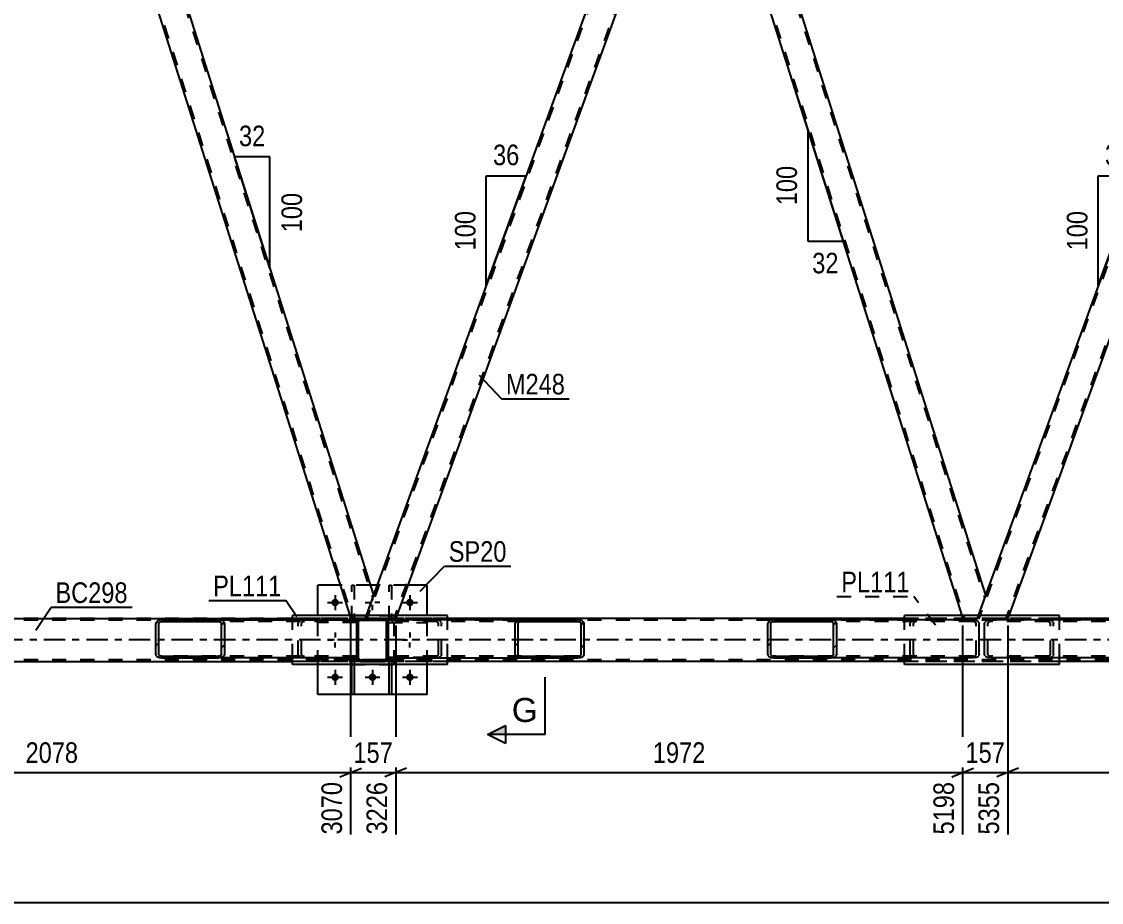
# Model space of a CAD drawing. Header units: millimetres. Extents: x -858 to 331, y -869 to -28.
# Drawn here: x -754.5 to -604.3, y -446.1 to -323.5 of the extents above; entities that cross this region are included whole.
import ezdxf

# ---------------------------------------------------------------- set-up
doc = ezdxf.new("R2010")
doc.units = ezdxf.units.MM
doc.linetypes.add('DXK_LINE_DOT2', pattern=[3.9198, 1.9599, -1.9599])
doc.linetypes.add('DXK_LINE_DOT3', pattern=[5.9187, 2.979, -0.9799, 0.9799, -0.9799])
doc.styles.add('Arial', font='ARIAL.TTF', dxfattribs={"height": 0.2})
doc.styles.add('Arial Narrow', font='ARIALN.TTF', dxfattribs={"height": 0.2})

# ---------------------------------------------------------------- blocks, each defined once
blk = doc.blocks.new('Part-570393797-13135 - 12424')
at = {"linetype": 'Continuous'}
h = blk.add_hatch(dxfattribs=at)
h.set_pattern_fill('', scale=0.7, style=0, pattern_type=0)
h.set_pattern_definition([(45, (-600.7182, -407.236), (-1.57154, 1.57154), [])])
h.paths.add_polyline_path([(-600.65, -407.05), (-600.72, -407.24), (-600.72, -411.56), (-600.65, -411.74), (-600.46, -411.9), (-600.18, -412), (-599.84, -412.04), (-591.98, -412.04), (-591.65, -412), (-591.37, -411.9), (-591.18, -411.74), (-591.11, -411.56), (-591.11, -407.24), (-591.18, -407.05), (-591.37, -406.9), (-591.65, -406.79), (-591.98, -406.76), (-599.84, -406.76), (-600.18, -406.79), (-600.46, -406.9)])
h.paths.add_polyline_path([(-600.01, -407.01), (-599.84, -407), (-591.98, -407), (-591.82, -407.01), (-591.68, -407.07), (-591.58, -407.14), (-591.55, -407.24), (-591.55, -411.56), (-591.58, -411.65), (-591.68, -411.73), (-591.82, -411.78), (-591.98, -411.8), (-599.84, -411.8), (-600.01, -411.78), (-600.15, -411.73), (-600.25, -411.65), (-600.28, -411.56), (-600.28, -407.24), (-600.25, -407.14), (-600.15, -407.07)])
at = {"color": 2, "linetype": 'Continuous'}
for p, q in [((-620.55, -407.24), (-620.48, -407.05)), ((-620.01, -406.79), (-619.67, -406.76)), ((-599.84, -406.76), (-619.67, -406.76)), ((-600.65, -407.05), (-600.72, -407.24)), ((-599.84, -406.76), (-600.18, -406.79)), ((-600.01, -407.01), (-599.84, -407)), ((-599.84, -406.76), (-591.98, -406.76)), ((-599.84, -407), (-591.98, -407)), ((-591.65, -406.79), (-591.98, -406.76)), ((-591.98, -407), (-591.82, -407.01)), ((-591.11, -407.24), (-591.18, -407.05)), ((-620.55, -411.56), (-620.55, -407.24)), ((-600.72, -411.56), (-600.72, -407.24)), ((-600.28, -407.24), (-600.25, -407.14)), ((-600.28, -411.56), (-600.28, -407.24)), ((-591.58, -407.14), (-591.55, -407.24)), ((-591.55, -411.56), (-591.55, -407.24)), ((-591.11, -411.56), (-591.11, -407.24)), ((-620.48, -411.74), (-620.55, -411.56)), ((-600.72, -411.56), (-600.65, -411.74)), ((-600.25, -411.65), (-600.28, -411.56)), ((-591.55, -411.56), (-591.58, -411.65)), ((-591.18, -411.74), (-591.11, -411.56)), ((-619.67, -412.04), (-620.01, -412)), ((-599.84, -412.04), (-619.67, -412.04)), ((-600.18, -412), (-599.84, -412.04)), ((-599.84, -411.8), (-600.01, -411.78)), ((-599.84, -411.8), (-591.98, -411.8)), ((-599.84, -412.04), (-591.98, -412.04)), ((-591.82, -411.78), (-591.98, -411.8)), ((-591.98, -412.04), (-591.65, -412))]:
    blk.add_line(p, q, dxfattribs=at)
at = {"color": 7, "linetype": 'DXK_LINE_DOT2'}
for p, q in [((-619.67, -407), (-619.84, -407.01)), ((-591.98, -407), (-619.67, -407)), ((-611.81, -406.76), (-611.48, -406.79)), ((-611.65, -407.01), (-611.81, -407)), ((-611.01, -407.05), (-610.94, -407.24)), ((-591.98, -406.76), (-599.84, -406.76)), ((-620.08, -407.14), (-620.11, -407.24)), ((-620.11, -411.56), (-620.11, -407.24)), ((-611.38, -407.24), (-611.41, -407.14)), ((-611.38, -411.56), (-611.38, -407.24)), ((-610.94, -411.56), (-610.94, -407.24)), ((-620.11, -411.56), (-620.08, -411.65)), ((-611.41, -411.65), (-611.38, -411.56)), ((-610.94, -411.56), (-611.01, -411.74)), ((-619.84, -411.78), (-619.67, -411.8)), ((-591.98, -411.8), (-619.67, -411.8)), ((-611.81, -411.8), (-611.65, -411.78)), ((-611.48, -412), (-611.81, -412.04)), ((-591.98, -412.04), (-599.84, -412.04))]:
    blk.add_line(p, q, dxfattribs=at)
at = {"color": 2, "linetype": 'Continuous'}
for centre, radius, start, end in [((-619.87, -407.6), 0.817, 99.5183, 138.064), ((-600.04, -407.6), 0.817, 99.5183, 138.064), ((-599.94, -407.42), 0.409, 99.5183, 138.064), ((-591.88, -407.42), 0.409, 41.9361, 80.4818), ((-591.78, -407.6), 0.817, 41.9361, 80.4818), ((-619.87, -411.19), 0.817, 221.9361, 260.4818), ((-600.04, -411.19), 0.817, 221.9361, 260.4818), ((-599.94, -411.37), 0.409, 221.9361, 260.4818), ((-591.88, -411.37), 0.409, 279.5183, 318.064), ((-591.78, -411.19), 0.817, 279.5183, 318.064)]:
    blk.add_arc(centre, radius, start, end, dxfattribs=at)
at = {"color": 7, "linetype": 'DXK_LINE_DOT2'}
for centre, radius, start, end in [((-619.77, -407.42), 0.409, 99.5183, 138.064), ((-611.71, -407.42), 0.409, 41.9361, 80.4818), ((-611.61, -407.6), 0.817, 41.9361, 80.4818), ((-619.77, -411.37), 0.409, 221.9361, 260.4818), ((-611.71, -411.37), 0.409, 279.5183, 318.064), ((-611.61, -411.19), 0.817, 279.5183, 318.064)]:
    blk.add_arc(centre, radius, start, end, dxfattribs=at)
blk = doc.blocks.new('Part-570393797-13125 - 12424')
at = {"color": 7, "linetype": 'DXK_LINE_DOT2'}
for p, q in [((-698.09, -411.98), (-703.49, -411.98)), ((-703.49, -411.98), (-703.49, -412.3)), ((-703.49, -412.3), (-698.09, -412.3)), ((-702.89, -412.3), (-702.89, -411.98)), ((-698.09, -412.3), (-698.09, -411.98))]:
    blk.add_line(p, q, dxfattribs=at)
blk = doc.blocks.new('Part-570393797-12472 - 12424')
at = {"color": 7, "linetype": 'DXK_LINE_DOT2'}
for p, q in [((-132.89, -406.78), (-807.83, -406.78)), ((-132.89, -406.54), (-799.83, -406.54)), ((-695.27, -406.54), (-716.82, -406.54)), ((-610.14, -406.54), (-631.69, -406.54)), ((-132.89, -412.3), (-807.83, -412.3)), ((-132.89, -412.54), (-716.82, -412.54)), ((-695.27, -412.54), (-716.82, -412.54)), ((-610.14, -412.54), (-631.69, -412.54))]:
    blk.add_line(p, q, dxfattribs=at)
at = {"color": 2, "linetype": 'Continuous'}
for p, q in [((-780.41, -406.54), (-716.82, -406.54)), ((-631.69, -406.54), (-695.27, -406.54)), ((-546.55, -406.54), (-610.14, -406.54)), ((-780.41, -412.54), (-716.82, -412.54)), ((-631.69, -412.54), (-695.27, -412.54)), ((-546.55, -412.54), (-610.14, -412.54))]:
    blk.add_line(p, q, dxfattribs=at)
at = {"color": 7, "linetype": 'DXK_LINE_DOT3'}
blk.add_line((-132.89, -409.54), (-807.83, -409.54), dxfattribs=at)
blk = doc.blocks.new('Part-570393797-12978 - 12424')
at = {"linetype": 'Continuous'}
h = blk.add_hatch(dxfattribs=at)
h.set_pattern_fill('', scale=0.7, style=0, pattern_type=0)
h.set_pattern_definition([(45, (-685.8525, -407.2362), (-1.57154, 1.57154), [])])
h.paths.add_polyline_path([(-685.79, -407.05), (-685.85, -407.24), (-685.85, -411.56), (-685.79, -411.74), (-685.6, -411.9), (-685.31, -412), (-684.98, -412.04), (-677.12, -412.04), (-676.78, -412), (-676.5, -411.9), (-676.31, -411.74), (-676.24, -411.56), (-676.24, -407.24), (-676.31, -407.05), (-676.5, -406.9), (-676.78, -406.79), (-677.12, -406.76), (-684.98, -406.76), (-685.31, -406.79), (-685.6, -406.9)])
h.paths.add_polyline_path([(-685.15, -407.01), (-684.98, -407), (-677.12, -407), (-676.95, -407.01), (-676.81, -407.07), (-676.71, -407.14), (-676.68, -407.24), (-676.68, -411.56), (-676.71, -411.65), (-676.81, -411.73), (-676.95, -411.78), (-677.12, -411.8), (-684.98, -411.8), (-685.15, -411.78), (-685.29, -411.73), (-685.38, -411.65), (-685.42, -411.56), (-685.42, -407.24), (-685.38, -407.14), (-685.29, -407.07)])
at = {"color": 2, "linetype": 'Continuous'}
for p, q in [((-703.48, -407.02), (-703.48, -406.76)), ((-684.98, -406.76), (-703.48, -406.76)), ((-685.79, -407.05), (-685.85, -407.24)), ((-684.98, -406.76), (-685.31, -406.79)), ((-685.15, -407.01), (-684.98, -407)), ((-684.98, -406.76), (-677.12, -406.76)), ((-684.98, -407), (-677.12, -407)), ((-676.78, -406.79), (-677.12, -406.76)), ((-677.12, -407), (-676.95, -407.01)), ((-676.24, -407.24), (-676.31, -407.05)), ((-685.85, -411.56), (-685.85, -407.24)), ((-685.42, -407.24), (-685.38, -407.14)), ((-685.42, -411.56), (-685.42, -407.24)), ((-676.71, -407.14), (-676.68, -407.24)), ((-676.68, -411.56), (-676.68, -407.24)), ((-676.24, -411.56), (-676.24, -407.24)), ((-685.85, -411.56), (-685.79, -411.74)), ((-685.38, -411.65), (-685.42, -411.56)), ((-676.68, -411.56), (-676.71, -411.65)), ((-676.31, -411.74), (-676.24, -411.56)), ((-703.48, -412.04), (-684.98, -412.04)), ((-685.31, -412), (-684.98, -412.04)), ((-684.98, -411.8), (-685.15, -411.78)), ((-684.98, -411.8), (-677.12, -411.8)), ((-684.98, -412.04), (-677.12, -412.04)), ((-676.95, -411.78), (-677.12, -411.8)), ((-677.12, -412.04), (-676.78, -412))]:
    blk.add_line(p, q, dxfattribs=at)
at = {"color": 7, "linetype": 'DXK_LINE_DOT2'}
for p, q in [((-677.12, -407), (-703.48, -407)), ((-703.48, -412.04), (-703.48, -407.02)), ((-696.95, -406.76), (-696.61, -406.79)), ((-696.78, -407.01), (-696.95, -407)), ((-696.14, -407.05), (-696.07, -407.24)), ((-677.12, -406.76), (-684.98, -406.76)), ((-696.51, -407.24), (-696.54, -407.14)), ((-696.51, -411.56), (-696.51, -407.24)), ((-696.07, -411.56), (-696.07, -407.24)), ((-696.54, -411.65), (-696.51, -411.56)), ((-696.07, -411.56), (-696.14, -411.74)), ((-677.12, -411.8), (-703.48, -411.8)), ((-696.95, -411.8), (-696.78, -411.78)), ((-696.61, -412), (-696.95, -412.04)), ((-677.12, -412.04), (-684.98, -412.04))]:
    blk.add_line(p, q, dxfattribs=at)
for centre, radius, start, end in [((-696.85, -407.42), 0.409, 41.9361, 80.4818), ((-696.75, -407.6), 0.817, 41.9361, 80.4818), ((-696.85, -411.38), 0.409, 279.5183, 318.064), ((-696.75, -411.19), 0.817, 279.5183, 318.064)]:
    blk.add_arc(centre, radius, start, end, dxfattribs=at)
at = {"color": 2, "linetype": 'Continuous'}
for centre, radius, start, end in [((-685.18, -407.6), 0.817, 99.5183, 138.064), ((-685.08, -407.42), 0.409, 99.5183, 138.064), ((-677.02, -407.42), 0.409, 41.9361, 80.4818), ((-676.92, -407.6), 0.817, 41.9361, 80.4818), ((-685.18, -411.19), 0.817, 221.9361, 260.4818), ((-685.08, -411.38), 0.409, 221.9361, 260.4818), ((-677.02, -411.38), 0.409, 279.5183, 318.064), ((-676.92, -411.19), 0.817, 279.5183, 318.064)]:
    blk.add_arc(centre, radius, start, end, dxfattribs=at)
blk = doc.blocks.new('Part-570393797-12817 - 12424')
at = {"color": 7, "linetype": 'DXK_LINE_DOT2'}
for p, q in [((-703.37, -406.78), (-703.37, -401.94)), ((-703.37, -401.94), (-703.05, -401.94)), ((-703.05, -401.94), (-703.05, -406.78)), ((-703.37, -406.18), (-703.05, -406.18)), ((-703.05, -406.78), (-703.37, -406.78))]:
    blk.add_line(p, q, dxfattribs=at)
blk = doc.blocks.new('Part-570393797-12763 - 12424')
at = {"color": 7, "linetype": 'DXK_LINE_DOT2'}
for p, q in [((-708.57, -412.94), (-708.57, -412.3)), ((-708.57, -412.3), (-708.25, -412.3)), ((-708.57, -412.9), (-708.25, -412.9)), ((-708.25, -412.3), (-708.25, -412.94))]:
    blk.add_line(p, q, dxfattribs=at)
at = {"color": 2, "linetype": 'Continuous'}
for p, q in [((-708.57, -417.14), (-708.57, -412.94)), ((-708.25, -412.94), (-708.25, -417.14)), ((-708.25, -417.14), (-708.57, -417.14))]:
    blk.add_line(p, q, dxfattribs=at)
blk = doc.blocks.new('Part-570393797-12818 - 12424')
at = {"color": 7, "linetype": 'DXK_LINE_DOT2'}
for p, q in [((-708.57, -406.78), (-708.57, -401.94)), ((-708.57, -401.94), (-708.25, -401.94)), ((-708.25, -401.94), (-708.25, -406.78)), ((-708.57, -406.18), (-708.25, -406.18)), ((-708.25, -406.78), (-708.57, -406.78))]:
    blk.add_line(p, q, dxfattribs=at)
blk = doc.blocks.new('Part-570393797-12849 - 12424')
at = {"color": 7, "linetype": 'DXK_LINE_DOT2'}
for p, q in [((-703.37, -412.94), (-703.37, -412.3)), ((-703.37, -412.3), (-703.05, -412.3)), ((-703.37, -412.9), (-703.05, -412.9)), ((-703.05, -412.3), (-703.05, -412.94))]:
    blk.add_line(p, q, dxfattribs=at)
at = {"color": 2, "linetype": 'Continuous'}
for p, q in [((-703.37, -417.14), (-703.37, -412.94)), ((-703.05, -412.94), (-703.05, -417.14)), ((-703.05, -417.14), (-703.37, -417.14))]:
    blk.add_line(p, q, dxfattribs=at)
blk = doc.blocks.new('Bolt-570393797-12853 - 12424')
at = {"linetype": 'Continuous'}
for points in [[(-710.37, -404.34, -1), (-711.41, -404.34, -1)], [(-699.97, -404.34, -1), (-701.01, -404.34, -1)], [(-710.37, -414.74, -1), (-711.41, -414.74, -1)], [(-705.17, -414.74, -1), (-706.21, -414.74, -1)], [(-699.97, -414.74, -1), (-701.01, -414.74, -1)]]:
    blk.add_hatch(color=1, dxfattribs=at).paths.add_polyline_path(points)
at = {"color": 1, "linetype": 'Continuous'}
for p, q in [((-710.89, -403.3), (-710.89, -405.38)), ((-705.69, -403.3), (-705.69, -403.99)), ((-700.49, -403.3), (-700.49, -405.38)), ((-711.93, -404.34), (-709.85, -404.34)), ((-706.73, -404.34), (-706.04, -404.34)), ((-705.69, -405.38), (-705.69, -404.68)), ((-704.65, -404.34), (-705.35, -404.34)), ((-701.53, -404.34), (-699.45, -404.34)), ((-710.89, -408.5), (-710.89, -409.19)), ((-700.49, -408.5), (-700.49, -409.19)), ((-711.93, -409.54), (-711.24, -409.54)), ((-710.89, -410.58), (-710.89, -409.88)), ((-709.85, -409.54), (-710.55, -409.54)), ((-701.53, -409.54), (-700.84, -409.54)), ((-700.49, -410.58), (-700.49, -409.88)), ((-699.45, -409.54), (-700.15, -409.54)), ((-710.89, -413.7), (-710.89, -415.78)), ((-705.69, -413.7), (-705.69, -415.78)), ((-700.49, -413.7), (-700.49, -415.78)), ((-711.93, -414.74), (-709.85, -414.74)), ((-706.73, -414.74), (-704.65, -414.74)), ((-701.53, -414.74), (-699.45, -414.74))]:
    blk.add_line(p, q, dxfattribs=at)
blk = doc.blocks.new('Part-570393797-12858 - 12424')
at = {"linetype": 'Continuous'}
h = blk.add_hatch(dxfattribs=at)
h.set_pattern_fill('', scale=0.7, style=0, pattern_type=0)
h.set_pattern_definition([(45, (-735.849, -407.236), (-1.57154, 1.57154), [])])
h.paths.add_polyline_path([(-735.78, -407.05), (-735.85, -407.24), (-735.85, -411.56), (-735.78, -411.74), (-735.59, -411.9), (-735.31, -412), (-734.98, -412.04), (-727.11, -412.04), (-726.78, -412), (-726.5, -411.9), (-726.31, -411.74), (-726.24, -411.56), (-726.24, -407.24), (-726.31, -407.05), (-726.5, -406.9), (-726.78, -406.79), (-727.11, -406.76), (-734.98, -406.76), (-735.31, -406.79), (-735.59, -406.9)])
h.paths.add_polyline_path([(-735.14, -407.01), (-734.98, -407), (-727.11, -407), (-726.95, -407.01), (-726.81, -407.07), (-726.71, -407.14), (-726.68, -407.24), (-726.68, -411.56), (-726.71, -411.65), (-726.81, -411.73), (-726.95, -411.78), (-727.11, -411.8), (-734.98, -411.8), (-735.14, -411.78), (-735.28, -411.73), (-735.38, -411.65), (-735.41, -411.56), (-735.41, -407.24), (-735.38, -407.14), (-735.28, -407.07)])
at = {"color": 2, "linetype": 'Continuous'}
for p, q in [((-735.78, -407.05), (-735.85, -407.24)), ((-734.98, -406.76), (-735.31, -406.79)), ((-735.14, -407.01), (-734.98, -407)), ((-734.98, -406.76), (-727.11, -406.76)), ((-734.98, -407), (-727.11, -407)), ((-727.11, -406.76), (-707.88, -406.76)), ((-726.78, -406.79), (-727.11, -406.76)), ((-727.11, -407), (-726.95, -407.01)), ((-726.24, -407.24), (-726.31, -407.05)), ((-707.88, -406.76), (-707.88, -406.79)), ((-707.88, -406.79), (-707.88, -407.02)), ((-735.85, -411.56), (-735.85, -407.24)), ((-735.41, -407.24), (-735.38, -407.14)), ((-735.41, -411.56), (-735.41, -407.24)), ((-726.71, -407.14), (-726.68, -407.24)), ((-726.68, -411.56), (-726.68, -407.24)), ((-726.24, -411.56), (-726.24, -407.24)), ((-735.85, -411.56), (-735.78, -411.74)), ((-735.38, -411.65), (-735.41, -411.56)), ((-726.68, -411.56), (-726.71, -411.65)), ((-726.31, -411.74), (-726.24, -411.56)), ((-735.31, -412), (-734.98, -412.04)), ((-734.98, -411.8), (-735.14, -411.78)), ((-734.98, -411.8), (-727.11, -411.8)), ((-734.98, -412.04), (-727.11, -412.04)), ((-726.95, -411.78), (-727.11, -411.8)), ((-727.11, -412.04), (-726.78, -412)), ((-707.88, -412.04), (-727.11, -412.04))]:
    blk.add_line(p, q, dxfattribs=at)
at = {"color": 7, "linetype": 'DXK_LINE_DOT2'}
for p, q in [((-727.11, -406.76), (-734.98, -406.76)), ((-707.88, -407), (-734.98, -407)), ((-716.02, -407.24), (-715.95, -407.05)), ((-715.48, -406.79), (-715.15, -406.76)), ((-715.15, -407), (-715.31, -407.01)), ((-707.88, -412.04), (-707.88, -407.02)), ((-716.02, -411.56), (-716.02, -407.24)), ((-715.55, -407.14), (-715.58, -407.24)), ((-715.58, -411.56), (-715.58, -407.24)), ((-715.95, -411.74), (-716.02, -411.56)), ((-715.58, -411.56), (-715.55, -411.65)), ((-707.88, -411.8), (-734.98, -411.8)), ((-727.11, -412.04), (-734.98, -412.04)), ((-715.15, -412.04), (-715.48, -412)), ((-715.31, -411.78), (-715.15, -411.8))]:
    blk.add_line(p, q, dxfattribs=at)
at = {"color": 2, "linetype": 'Continuous'}
for centre, radius, start, end in [((-735.17, -407.6), 0.817, 99.5183, 138.064), ((-735.08, -407.42), 0.409, 99.5183, 138.064), ((-727.01, -407.42), 0.409, 41.9361, 80.4818), ((-726.92, -407.6), 0.817, 41.9361, 80.4818), ((-735.17, -411.19), 0.817, 221.9361, 260.4818), ((-735.08, -411.37), 0.409, 221.9361, 260.4818), ((-727.01, -411.37), 0.409, 279.5183, 318.064), ((-726.92, -411.19), 0.817, 279.5183, 318.064)]:
    blk.add_arc(centre, radius, start, end, dxfattribs=at)
at = {"color": 7, "linetype": 'DXK_LINE_DOT2'}
for centre, radius, start, end in [((-715.35, -407.6), 0.817, 99.5183, 138.064), ((-715.25, -407.42), 0.409, 99.5183, 138.064), ((-715.35, -411.19), 0.817, 221.9361, 260.4818), ((-715.25, -411.37), 0.409, 221.9361, 260.4818)]:
    blk.add_arc(centre, radius, start, end, dxfattribs=at)
blk = doc.blocks.new('Part-570393797-12886 - 12424')
at = {"color": 2, "linetype": 'Continuous'}
for p, q in [((-748.69, -287.94), (-791.71, -406.14)), ((-745.45, -290.74), (-787.45, -406.14))]:
    blk.add_line(p, q, dxfattribs=at)
at = {"color": 7, "linetype": 'DXK_LINE_DOT2'}
for p, q in [((-748.29, -287.54), (-791.6, -406.54)), ((-744.54, -287.54), (-787.85, -406.54)), ((-748.54, -287.54), (-748.69, -287.94)), ((-744.28, -287.54), (-748.54, -287.54)), ((-748.54, -287.54), (-748.5, -287.54)), ((-744.28, -287.54), (-745.45, -290.74)), ((-791.71, -406.14), (-791.85, -406.54)), ((-791.85, -406.54), (-787.6, -406.54)), ((-787.45, -406.14), (-787.6, -406.54))]:
    blk.add_line(p, q, dxfattribs=at)
blk = doc.blocks.new('Part-570393797-12903 - 12424')
at = {"linetype": 'Continuous'}
h = blk.add_hatch(dxfattribs=at)
h.set_pattern_fill('', scale=0.7, style=0, pattern_type=0)
h.set_pattern_definition([(45, (-707.8826, -407.0167), (-1.57154, 1.57154), [])])
h.paths.add_polyline_path([(-707.85, -406.83), (-707.88, -407.02), (-707.88, -412.06), (-707.85, -412.24), (-707.74, -412.4), (-707.59, -412.5), (-707.4, -412.54), (-703.96, -412.54), (-703.78, -412.5), (-703.62, -412.4), (-703.52, -412.24), (-703.48, -412.06), (-703.48, -407.02), (-703.52, -406.83), (-703.62, -406.68), (-703.78, -406.57), (-703.96, -406.54), (-707.4, -406.54), (-707.59, -406.57), (-707.74, -406.68)])
h.paths.add_polyline_path([(-707.49, -406.8), (-707.4, -406.78), (-703.96, -406.78), (-703.87, -406.8), (-703.79, -406.85), (-703.74, -406.92), (-703.72, -407.02), (-703.72, -412.06), (-703.74, -412.15), (-703.79, -412.23), (-703.87, -412.28), (-703.96, -412.3), (-707.4, -412.3), (-707.49, -412.28), (-707.57, -412.23), (-707.62, -412.15), (-707.64, -412.06), (-707.64, -407.02), (-707.62, -406.92), (-707.57, -406.85)])
at = {"color": 7, "linetype": 'DXK_LINE_DOT2'}
for p, q in [((-707.88, -407.02), (-707.85, -406.83)), ((-707.88, -412.06), (-707.88, -407.02)), ((-707.62, -406.92), (-707.64, -407.02)), ((-707.64, -412.06), (-707.64, -407.02)), ((-707.57, -406.85), (-707.62, -406.92)), ((-707.59, -406.57), (-707.4, -406.54)), ((-707.49, -406.8), (-707.57, -406.85)), ((-707.4, -406.78), (-707.49, -406.8)), ((-707.4, -406.54), (-703.96, -406.54)), ((-703.96, -406.78), (-707.4, -406.78)), ((-703.96, -406.54), (-703.78, -406.57)), ((-703.87, -406.8), (-703.96, -406.78)), ((-703.79, -406.85), (-703.87, -406.8)), ((-703.74, -406.92), (-703.79, -406.85)), ((-703.72, -407.02), (-703.74, -406.92)), ((-703.72, -412.06), (-703.72, -407.02)), ((-703.52, -406.83), (-703.48, -407.02)), ((-703.48, -412.06), (-703.48, -407.02)), ((-707.85, -412.24), (-707.88, -412.06)), ((-707.64, -412.06), (-707.62, -412.15)), ((-707.62, -412.15), (-707.57, -412.23)), ((-707.4, -412.54), (-707.59, -412.5)), ((-707.57, -412.23), (-707.49, -412.28)), ((-707.49, -412.28), (-707.4, -412.3)), ((-707.4, -412.3), (-703.96, -412.3)), ((-707.4, -412.54), (-703.96, -412.54)), ((-703.96, -412.3), (-703.87, -412.28)), ((-703.78, -412.5), (-703.96, -412.54)), ((-703.87, -412.28), (-703.79, -412.23)), ((-703.79, -412.23), (-703.74, -412.15)), ((-703.74, -412.15), (-703.72, -412.06)), ((-703.48, -412.06), (-703.52, -412.24))]:
    blk.add_line(p, q, dxfattribs=at)
at = {"color": 2, "linetype": 'Continuous'}
for p, q in [((-707.85, -406.83), (-707.88, -407.02)), ((-707.88, -412.06), (-707.88, -407.02)), ((-707.64, -407.02), (-707.62, -406.92)), ((-707.64, -412.06), (-707.64, -407.02)), ((-707.62, -406.92), (-707.57, -406.85)), ((-707.4, -406.54), (-707.59, -406.57)), ((-707.57, -406.85), (-707.49, -406.8)), ((-707.49, -406.8), (-707.4, -406.78)), ((-707.4, -406.54), (-703.96, -406.54)), ((-707.4, -406.78), (-703.96, -406.78)), ((-703.78, -406.57), (-703.96, -406.54)), ((-703.96, -406.78), (-703.87, -406.8)), ((-703.87, -406.8), (-703.79, -406.85)), ((-703.79, -406.85), (-703.74, -406.92)), ((-703.74, -406.92), (-703.72, -407.02)), ((-703.72, -412.06), (-703.72, -407.02)), ((-703.48, -407.02), (-703.52, -406.83)), ((-703.48, -412.06), (-703.48, -407.02)), ((-707.88, -412.06), (-707.85, -412.24)), ((-707.62, -412.15), (-707.64, -412.06)), ((-707.57, -412.23), (-707.62, -412.15)), ((-707.59, -412.5), (-707.4, -412.54)), ((-707.49, -412.28), (-707.57, -412.23)), ((-707.4, -412.3), (-707.49, -412.28)), ((-707.4, -412.3), (-703.96, -412.3)), ((-707.4, -412.54), (-703.96, -412.54)), ((-703.87, -412.28), (-703.96, -412.3)), ((-703.96, -412.54), (-703.78, -412.5)), ((-703.79, -412.23), (-703.87, -412.28)), ((-703.74, -412.15), (-703.79, -412.23)), ((-703.72, -412.06), (-703.74, -412.15)), ((-703.52, -412.24), (-703.48, -412.06))]:
    blk.add_line(p, q, dxfattribs=at)
at = {"color": 7, "linetype": 'DXK_LINE_DOT2'}
for centre, start, end in [((-707.4, -407.02), 112.5, 157.5), ((-703.96, -407.02), 22.5, 67.5), ((-707.4, -412.06), 202.5, 247.5), ((-703.96, -412.06), 292.5, 337.5)]:
    blk.add_arc(centre, 0.48, start, end, dxfattribs=at)
at = {"color": 2, "linetype": 'Continuous'}
for centre, start, end in [((-707.4, -407.02), 112.5, 157.5), ((-703.96, -407.02), 22.5, 67.5), ((-707.4, -412.06), 202.5, 247.5), ((-703.96, -412.06), 292.5, 337.5)]:
    blk.add_arc(centre, 0.48, start, end, dxfattribs=at)
blk = doc.blocks.new('Part-570393797-12983 - 12424')
at = {"color": 7, "linetype": 'DXK_LINE_DOT2'}
for p, q in [((-707.86, -406.83), (-707.89, -407.02)), ((-707.89, -407.02), (-707.86, -406.83)), ((-707.89, -412.06), (-707.89, -407.02)), ((-707.64, -406.92), (-707.65, -407.02)), ((-707.65, -412.06), (-707.65, -407.02)), ((-707.58, -406.85), (-707.64, -406.92)), ((-707.41, -406.54), (-707.6, -406.57)), ((-707.6, -406.57), (-707.41, -406.54)), ((-707.51, -406.79), (-707.58, -406.85)), ((-707.41, -406.78), (-707.51, -406.79)), ((-703.97, -406.54), (-707.41, -406.54)), ((-703.97, -406.78), (-707.41, -406.78)), ((-703.79, -406.57), (-703.97, -406.54)), ((-703.97, -406.54), (-703.79, -406.57)), ((-703.88, -406.79), (-703.97, -406.78)), ((-703.8, -406.85), (-703.88, -406.79)), ((-703.75, -406.92), (-703.8, -406.85)), ((-703.73, -407.02), (-703.75, -406.92)), ((-703.73, -412.06), (-703.73, -407.02)), ((-703.49, -407.02), (-703.53, -406.83)), ((-703.53, -406.83), (-703.49, -407.02)), ((-703.49, -412.06), (-703.49, -407.02)), ((-707.89, -412.06), (-707.86, -412.24)), ((-707.86, -412.24), (-707.89, -412.06)), ((-707.65, -412.06), (-707.64, -412.15)), ((-707.64, -412.15), (-707.58, -412.23)), ((-707.6, -412.5), (-707.41, -412.54)), ((-707.41, -412.54), (-707.6, -412.5)), ((-707.58, -412.23), (-707.51, -412.28)), ((-707.51, -412.28), (-707.41, -412.3)), ((-703.97, -412.3), (-707.41, -412.3)), ((-703.97, -412.54), (-707.41, -412.54)), ((-703.97, -412.3), (-703.88, -412.28)), ((-703.97, -412.54), (-703.79, -412.5)), ((-703.79, -412.5), (-703.97, -412.54)), ((-703.88, -412.28), (-703.8, -412.23)), ((-703.8, -412.23), (-703.75, -412.15)), ((-703.75, -412.15), (-703.73, -412.06)), ((-703.53, -412.24), (-703.49, -412.06)), ((-703.49, -412.06), (-703.53, -412.24))]:
    blk.add_line(p, q, dxfattribs=at)
at = {"color": 7, "linetype": 'DXK_LINE_DOT3'}
blk.add_line((-705.69, -409.54), (-705.69, -409.54), dxfattribs=at)
at = {"color": 7, "linetype": 'DXK_LINE_DOT2'}
for centre, start, end in [((-707.41, -407.02), 112.5, 157.5), ((-707.41, -407.02), 112.5, 157.5), ((-703.97, -407.02), 22.5, 67.5), ((-703.97, -407.02), 22.5, 67.5), ((-707.41, -412.06), 202.5, 247.5), ((-707.41, -412.06), 202.5, 247.5), ((-703.97, -412.06), 292.5, 337.5), ((-703.97, -412.06), 292.5, 337.5)]:
    blk.add_arc(centre, 0.48, start, end, dxfattribs=at)
blk = doc.blocks.new('Part-570393797-12984 - 12424')
at = {"color": 7, "linetype": 'DXK_LINE_DOT2'}
for p, q in [((-698.09, -406.78), (-703.49, -406.78)), ((-703.49, -406.78), (-703.49, -407.1)), ((-702.89, -407.1), (-702.89, -406.78)), ((-698.09, -407.1), (-698.09, -406.78)), ((-703.49, -407.1), (-698.09, -407.1))]:
    blk.add_line(p, q, dxfattribs=at)
blk = doc.blocks.new('Part-570393797-12990 - 12424')
at = {"color": 2, "linetype": 'Continuous'}
for p, q in [((-659.3, -287.94), (-660.32, -290.74)), ((-657.01, -287.94), (-620.42, -403.33)), ((-660.32, -290.74), (-623.72, -406.14)), ((-620.42, -403.33), (-621.44, -406.14))]:
    blk.add_line(p, q, dxfattribs=at)
at = {"color": 7, "linetype": 'DXK_LINE_DOT2'}
for p, q in [((-659.15, -287.54), (-659.3, -287.94)), ((-657.14, -287.54), (-659.15, -287.54)), ((-657.39, -287.54), (-620.55, -403.7)), ((-657.14, -287.54), (-657.01, -287.94)), ((-660.18, -290.37), (-623.35, -406.54)), ((-620.55, -403.7), (-620.69, -404.07)), ((-623.72, -406.14), (-623.6, -406.54)), ((-621.58, -406.54), (-623.6, -406.54)), ((-621.44, -406.14), (-621.58, -406.54))]:
    blk.add_line(p, q, dxfattribs=at)
blk = doc.blocks.new('Part-570393797-12995 - 12424')
at = {"color": 2, "linetype": 'Continuous'}
for p, q in [((-744.43, -287.94), (-745.45, -290.74)), ((-742.14, -287.94), (-705.55, -403.33)), ((-745.45, -290.74), (-708.86, -406.14)), ((-705.55, -403.33), (-706.57, -406.14))]:
    blk.add_line(p, q, dxfattribs=at)
at = {"color": 7, "linetype": 'DXK_LINE_DOT2'}
for p, q in [((-744.28, -287.54), (-744.43, -287.94)), ((-742.27, -287.54), (-744.28, -287.54)), ((-742.52, -287.54), (-705.69, -403.7)), ((-742.27, -287.54), (-742.14, -287.94)), ((-745.32, -290.37), (-708.48, -406.54)), ((-705.69, -403.7), (-705.82, -404.07)), ((-708.86, -406.14), (-708.73, -406.54)), ((-706.72, -406.54), (-708.73, -406.54)), ((-706.57, -406.14), (-706.72, -406.54))]:
    blk.add_line(p, q, dxfattribs=at)
blk = doc.blocks.new('Part-570393797-13007 - 12424')
at = {"linetype": 'Continuous'}
h = blk.add_hatch(dxfattribs=at)
h.set_pattern_fill('', scale=0.7, style=0, pattern_type=0)
h.set_pattern_definition([(45, (-650.7148, -407.2362), (-1.57154, 1.57154), [])])
h.paths.add_polyline_path([(-650.65, -407.05), (-650.71, -407.24), (-650.71, -411.56), (-650.65, -411.74), (-650.46, -411.9), (-650.18, -412), (-649.84, -412.04), (-641.98, -412.04), (-641.65, -412), (-641.36, -411.9), (-641.17, -411.74), (-641.11, -411.56), (-641.11, -407.24), (-641.17, -407.05), (-641.36, -406.9), (-641.65, -406.79), (-641.98, -406.76), (-649.84, -406.76), (-650.18, -406.79), (-650.46, -406.9)])
h.paths.add_polyline_path([(-650.01, -407.01), (-649.84, -407), (-641.98, -407), (-641.81, -407.01), (-641.67, -407.07), (-641.58, -407.14), (-641.54, -407.24), (-641.54, -411.56), (-641.58, -411.65), (-641.67, -411.73), (-641.81, -411.78), (-641.98, -411.8), (-649.84, -411.8), (-650.01, -411.78), (-650.15, -411.73), (-650.24, -411.65), (-650.28, -411.56), (-650.28, -407.24), (-650.24, -407.14), (-650.15, -407.07)])
at = {"color": 2, "linetype": 'Continuous'}
for p, q in [((-650.65, -407.05), (-650.71, -407.24)), ((-649.84, -406.76), (-650.18, -406.79)), ((-650.01, -407.01), (-649.84, -407)), ((-649.84, -406.76), (-641.98, -406.76)), ((-649.84, -407), (-641.98, -407)), ((-622.15, -406.76), (-641.98, -406.76)), ((-641.65, -406.79), (-641.98, -406.76)), ((-641.98, -407), (-641.81, -407.01)), ((-641.11, -407.24), (-641.17, -407.05)), ((-622.15, -406.76), (-621.82, -406.79)), ((-621.34, -407.05), (-621.28, -407.24)), ((-650.71, -411.56), (-650.71, -407.24)), ((-650.28, -407.24), (-650.24, -407.14)), ((-650.28, -411.56), (-650.28, -407.24)), ((-641.58, -407.14), (-641.54, -407.24)), ((-641.54, -411.56), (-641.54, -407.24)), ((-641.11, -411.56), (-641.11, -407.24)), ((-621.28, -411.56), (-621.28, -407.24)), ((-650.71, -411.56), (-650.65, -411.74)), ((-650.24, -411.65), (-650.28, -411.56)), ((-641.54, -411.56), (-641.58, -411.65)), ((-641.17, -411.74), (-641.11, -411.56)), ((-621.28, -411.56), (-621.34, -411.74)), ((-650.18, -412), (-649.84, -412.04)), ((-649.84, -411.8), (-650.01, -411.78)), ((-649.84, -411.8), (-641.98, -411.8)), ((-649.84, -412.04), (-641.98, -412.04)), ((-641.81, -411.78), (-641.98, -411.8)), ((-641.98, -412.04), (-641.65, -412)), ((-622.15, -412.04), (-641.98, -412.04)), ((-621.82, -412), (-622.15, -412.04))]:
    blk.add_line(p, q, dxfattribs=at)
at = {"color": 7, "linetype": 'DXK_LINE_DOT2'}
for p, q in [((-649.84, -406.76), (-641.98, -406.76)), ((-622.15, -407), (-649.84, -407)), ((-630.89, -407.24), (-630.82, -407.05)), ((-630.35, -406.79), (-630.01, -406.76)), ((-630.01, -407), (-630.18, -407.01)), ((-621.98, -407.01), (-622.15, -407)), ((-630.89, -411.56), (-630.89, -407.24)), ((-630.42, -407.14), (-630.45, -407.24)), ((-630.45, -411.56), (-630.45, -407.24)), ((-621.71, -407.24), (-621.75, -407.14)), ((-621.71, -411.56), (-621.71, -407.24)), ((-630.82, -411.74), (-630.89, -411.56)), ((-630.45, -411.56), (-630.42, -411.65)), ((-621.75, -411.65), (-621.71, -411.56)), ((-622.15, -411.8), (-649.84, -411.8)), ((-641.98, -412.04), (-649.84, -412.04)), ((-630.01, -412.04), (-630.35, -412)), ((-630.18, -411.78), (-630.01, -411.8)), ((-622.15, -411.8), (-621.98, -411.78))]:
    blk.add_line(p, q, dxfattribs=at)
at = {"color": 2, "linetype": 'Continuous'}
for centre, radius, start, end in [((-650.04, -407.6), 0.817, 99.5183, 138.064), ((-649.94, -407.42), 0.409, 99.5183, 138.064), ((-641.88, -407.42), 0.409, 41.9361, 80.4818), ((-641.78, -407.6), 0.817, 41.9361, 80.4818), ((-621.95, -407.6), 0.817, 41.9361, 80.4818), ((-650.04, -411.19), 0.817, 221.9361, 260.4818), ((-649.94, -411.38), 0.409, 221.9361, 260.4818), ((-641.88, -411.38), 0.409, 279.5183, 318.064), ((-641.78, -411.19), 0.817, 279.5183, 318.064), ((-621.95, -411.19), 0.817, 279.5183, 318.064)]:
    blk.add_arc(centre, radius, start, end, dxfattribs=at)
at = {"color": 7, "linetype": 'DXK_LINE_DOT2'}
for centre, radius, start, end in [((-630.21, -407.6), 0.817, 99.5183, 138.064), ((-630.11, -407.42), 0.409, 99.5183, 138.064), ((-622.05, -407.42), 0.409, 41.9361, 80.4818), ((-630.21, -411.19), 0.817, 221.9361, 260.4818), ((-630.11, -411.38), 0.409, 221.9361, 260.4818), ((-622.05, -411.38), 0.409, 279.5183, 318.064)]:
    blk.add_arc(centre, radius, start, end, dxfattribs=at)
blk = doc.blocks.new('Part-570393797-13020 - 12424')
at = {"color": 7, "linetype": 'DXK_LINE_DOT2'}
for p, q in [((-578.02, -287.54), (-621.33, -406.54)), ((-574.27, -287.54), (-617.58, -406.54)), ((-578.27, -287.54), (-578.42, -287.94)), ((-574.02, -287.54), (-578.27, -287.54)), ((-578.27, -287.54), (-578.23, -287.54)), ((-574.02, -287.54), (-575.18, -290.74)), ((-620.42, -403.33), (-621.58, -406.54)), ((-617.33, -406.54), (-621.58, -406.54)), ((-617.18, -406.14), (-617.33, -406.54))]:
    blk.add_line(p, q, dxfattribs=at)
at = {"color": 2, "linetype": 'Continuous'}
for p, q in [((-578.42, -287.94), (-620.42, -403.33)), ((-575.18, -290.74), (-617.18, -406.14))]:
    blk.add_line(p, q, dxfattribs=at)
blk = doc.blocks.new('Part-570393797-13025 - 12424')
at = {"color": 7, "linetype": 'DXK_LINE_DOT2'}
for p, q in [((-663.15, -287.54), (-706.46, -406.54)), ((-659.41, -287.54), (-702.72, -406.54)), ((-663.41, -287.54), (-663.55, -287.94)), ((-659.15, -287.54), (-663.41, -287.54)), ((-663.41, -287.54), (-663.37, -287.54)), ((-659.15, -287.54), (-660.32, -290.74)), ((-705.55, -403.33), (-706.72, -406.54)), ((-702.46, -406.54), (-706.72, -406.54)), ((-702.32, -406.14), (-702.46, -406.54))]:
    blk.add_line(p, q, dxfattribs=at)
at = {"color": 2, "linetype": 'Continuous'}
for p, q in [((-663.55, -287.94), (-705.55, -403.33)), ((-660.32, -290.74), (-702.32, -406.14))]:
    blk.add_line(p, q, dxfattribs=at)
blk = doc.blocks.new('Part-570393797-13063 - 12424')
at = {"color": 2, "linetype": 'Continuous'}
for p, q in [((-695.27, -406.14), (-716.82, -406.14)), ((-716.82, -406.76), (-716.82, -406.14)), ((-695.27, -406.76), (-695.27, -406.14)), ((-716.82, -412.94), (-716.82, -412.04)), ((-695.27, -412.94), (-716.82, -412.94)), ((-695.27, -412.94), (-695.27, -412.04))]:
    blk.add_line(p, q, dxfattribs=at)
at = {"color": 7, "linetype": 'DXK_LINE_DOT2'}
for p, q in [((-716.82, -412.04), (-716.82, -406.76)), ((-695.27, -412.04), (-695.27, -406.76))]:
    blk.add_line(p, q, dxfattribs=at)
blk = doc.blocks.new('Part-570393797-13068 - 12424')
at = {"color": 2, "linetype": 'Continuous'}
for p, q in [((-610.14, -406.14), (-631.69, -406.14)), ((-631.69, -406.76), (-631.69, -406.14)), ((-610.14, -406.76), (-610.14, -406.14)), ((-631.69, -412.94), (-631.69, -412.04)), ((-610.14, -412.94), (-631.69, -412.94)), ((-610.14, -412.94), (-610.14, -412.04))]:
    blk.add_line(p, q, dxfattribs=at)
at = {"color": 7, "linetype": 'DXK_LINE_DOT2'}
for p, q in [((-631.69, -412.04), (-631.69, -406.76)), ((-610.14, -407.24), (-610.14, -406.76)), ((-610.14, -412.04), (-610.14, -407.24))]:
    blk.add_line(p, q, dxfattribs=at)
blk = doc.blocks.new('Part-570393797-13115 - 12424')
at = {"color": 7, "linetype": 'DXK_LINE_DOT2'}
for p, q in [((-707.89, -411.98), (-713.29, -411.98)), ((-713.29, -411.98), (-713.29, -412.3)), ((-707.89, -412.3), (-713.29, -412.3)), ((-708.49, -412.3), (-708.49, -411.98)), ((-707.89, -412.3), (-707.89, -411.98))]:
    blk.add_line(p, q, dxfattribs=at)
blk = doc.blocks.new('Part-570393797-13122 - 12424')
at = {"color": 7, "linetype": 'DXK_LINE_DOT2'}
for p, q in [((-708.69, -412.94), (-708.69, -406.14)), ((-708.69, -406.14), (-702.69, -406.14)), ((-702.69, -412.94), (-702.69, -406.14)), ((-708.69, -412.94), (-702.69, -412.94))]:
    blk.add_line(p, q, dxfattribs=at)
blk = doc.blocks.new('Part-570393797-13138 - 12424')
at = {"color": 7, "linetype": 'DXK_LINE_DOT2'}
for p, q in [((-707.89, -406.78), (-713.29, -406.78)), ((-713.29, -406.78), (-713.29, -407.1)), ((-708.49, -407.1), (-708.49, -406.78)), ((-707.89, -407.1), (-707.89, -406.78)), ((-707.89, -407.1), (-713.29, -407.1))]:
    blk.add_line(p, q, dxfattribs=at)
blk = doc.blocks.new('Part-570393797-13143 - 12424')
at = {"color": 2, "linetype": 'Continuous'}
for p, q in [((-710.19, -401.94), (-713.29, -401.94)), ((-713.29, -406.14), (-713.29, -401.94)), ((-705.04, -401.94), (-705.99, -401.94)), ((-698.09, -401.94), (-700.79, -401.94)), ((-698.09, -406.14), (-698.09, -401.94)), ((-713.29, -417.14), (-713.29, -412.94)), ((-698.09, -417.14), (-698.09, -412.94)), ((-698.09, -417.14), (-713.29, -417.14))]:
    blk.add_line(p, q, dxfattribs=at)
at = {"color": 7, "linetype": 'DXK_LINE_DOT2'}
for p, q in [((-705.99, -401.94), (-710.19, -401.94)), ((-700.79, -401.94), (-705.04, -401.94)), ((-713.29, -412.94), (-713.29, -406.14)), ((-698.09, -412.94), (-698.09, -406.14))]:
    blk.add_line(p, q, dxfattribs=at)
blk = doc.blocks.new('AngleDimension-570393797-13738 - 12424')
at = {"color": 7, "linetype": 'Continuous'}
for p, q in [((-689.86, -345), (-684.32, -345)), ((-689.86, -360.22), (-684.32, -345)), ((-689.86, -360.22), (-689.86, -345)), ((-684.4, -345.22), (-684.32, -345))]:
    blk.add_line(p, q, dxfattribs=at)
at = {"color": 0}
for points in [[(-684.66, -344.1), (-684.66, -339.9), (-689.52, -339.9), (-689.52, -344.1)], [(-690.76, -349.27), (-694.96, -349.27), (-694.96, -355.95), (-690.76, -355.95)]]:
    blk.add_wipeout(points, dxfattribs=at)
at = {"color": 3, "style": 'Arial Narrow'}
blk.add_text('36', height=2.863, dxfattribs=at).set_placement((-688.92, -343.5))
blk.add_text('100', height=2.863, rotation=90.0002, dxfattribs=at).set_placement((-691.36, -355.35))
blk = doc.blocks.new('StraightDimension-570393797-13340 - 12424')
at = {"color": 7, "linetype": 'Continuous'}
for p, q in [((-791.85, -407.54), (-791.85, -434.78)), ((-708.73, -407.54), (-708.73, -436.61)), ((-790.35, -427.4), (-793.35, -428.6)), ((-791.85, -428), (-708.73, -428)), ((-710.23, -428.6), (-707.23, -427.4))]:
    blk.add_line(p, q, dxfattribs=at)
at = {"color": 0}
blk.add_wipeout([(-746.04, -427.25), (-746.04, -423.05), (-754.55, -423.05), (-754.55, -427.25)], dxfattribs=at)
at = {"color": 0, "linetype": 'Continuous'}
blk.add_wipeout([(-709.33, -428.7), (-713.53, -428.7), (-713.53, -437.21), (-709.33, -437.21)], dxfattribs=at)
at = {"color": 3, "style": 'Arial Narrow'}
blk.add_text('2078', height=2.863, dxfattribs=at).set_placement((-753.95, -426.65))
at = {"color": 3, "linetype": 'Continuous', "style": 'Arial Narrow'}
blk.add_text('3070', height=2.863, rotation=90.0002, dxfattribs=at).set_placement((-709.93, -436.61))
blk = doc.blocks.new('AngleDimension-570393797-26957 - 12424')
at = {"color": 7, "linetype": 'Continuous'}
for p, q in [((-646.81, -333.32), (-645.14, -338.6)), ((-645.14, -338.6), (-640.24, -354.05)), ((-645.14, -338.6), (-645.14, -354.05)), ((-645.14, -354.05), (-640.24, -354.05))]:
    blk.add_line(p, q, dxfattribs=at)
at = {"color": 0}
for points in [[(-646.04, -342.98), (-650.24, -342.98), (-650.24, -349.67), (-646.04, -349.67)], [(-640.26, -359.15), (-640.26, -354.95), (-645.12, -354.95), (-645.12, -359.15)]]:
    blk.add_wipeout(points, dxfattribs=at)
at = {"color": 3, "style": 'Arial Narrow'}
blk.add_text('100', height=2.863, rotation=90.0002, dxfattribs=at).set_placement((-646.64, -349.07))
blk.add_text('32', height=2.863, dxfattribs=at).set_placement((-644.52, -358.55))
blk = doc.blocks.new('StraightDimension-570393797-13359 - 12424')
at = {"color": 7, "linetype": 'Continuous'}
for p, q in [((-702.46, -407.54), (-702.46, -436.61)), ((-623.6, -407.54), (-623.6, -436.61)), ((-700.96, -427.4), (-703.96, -428.6)), ((-702.46, -428), (-623.6, -428)), ((-625.1, -428.6), (-622.1, -427.4))]:
    blk.add_line(p, q, dxfattribs=at)
at = {"color": 0}
blk.add_wipeout([(-658.77, -427.25), (-658.77, -423.05), (-667.29, -423.05), (-667.29, -427.25)], dxfattribs=at)
at = {"color": 0, "linetype": 'Continuous'}
blk.add_wipeout([(-624.2, -428.7), (-628.4, -428.7), (-628.4, -437.21), (-624.2, -437.21)], dxfattribs=at)
at = {"color": 3, "style": 'Arial Narrow'}
blk.add_text('1972', height=2.863, dxfattribs=at).set_placement((-666.69, -426.65))
at = {"color": 3, "linetype": 'Continuous', "style": 'Arial Narrow'}
blk.add_text('5198', height=2.863, rotation=90.0002, dxfattribs=at).set_placement((-624.8, -436.61))
blk = doc.blocks.new('StraightDimension-570393797-13377 - 12424')
at = {"color": 7, "linetype": 'Continuous'}
for p, q in [((-708.73, -407.54), (-708.73, -436.61)), ((-702.46, -407.54), (-702.46, -436.61)), ((-710.23, -428.6), (-707.23, -427.4)), ((-708.73, -428), (-702.46, -428)), ((-700.96, -427.4), (-703.96, -428.6))]:
    blk.add_line(p, q, dxfattribs=at)
at = {"color": 0}
blk.add_wipeout([(-702.25, -427.25), (-702.25, -423.05), (-708.94, -423.05), (-708.94, -427.25)], dxfattribs=at)
at = {"color": 0, "linetype": 'Continuous'}
blk.add_wipeout([(-703.06, -428.7), (-707.26, -428.7), (-707.26, -437.21), (-703.06, -437.21)], dxfattribs=at)
at = {"color": 3, "style": 'Arial Narrow'}
blk.add_text('157', height=2.863, dxfattribs=at).set_placement((-708.34, -426.65))
at = {"color": 3, "linetype": 'Continuous', "style": 'Arial Narrow'}
blk.add_text('3226', height=2.863, rotation=90.0002, dxfattribs=at).set_placement((-703.66, -436.61))
blk = doc.blocks.new('StraightDimension-570393797-13395 - 12424')
at = {"color": 7, "linetype": 'Continuous'}
for p, q in [((-623.6, -407.54), (-623.6, -436.61)), ((-617.33, -407.54), (-617.33, -436.61)), ((-625.1, -428.6), (-622.1, -427.4)), ((-623.6, -428), (-617.33, -428)), ((-615.83, -427.4), (-618.83, -428.6))]:
    blk.add_line(p, q, dxfattribs=at)
at = {"color": 0}
blk.add_wipeout([(-617.12, -427.25), (-617.12, -423.05), (-623.8, -423.05), (-623.8, -427.25)], dxfattribs=at)
at = {"color": 0, "linetype": 'Continuous'}
blk.add_wipeout([(-617.93, -428.7), (-622.13, -428.7), (-622.13, -437.21), (-617.93, -437.21)], dxfattribs=at)
at = {"color": 3, "style": 'Arial Narrow'}
blk.add_text('157', height=2.863, dxfattribs=at).set_placement((-623.2, -426.65))
at = {"color": 3, "linetype": 'Continuous', "style": 'Arial Narrow'}
blk.add_text('5355', height=2.863, rotation=90.0002, dxfattribs=at).set_placement((-618.53, -436.61))
blk = doc.blocks.new('StraightDimension-570393797-13604 - 12424')
at = {"color": 7, "linetype": 'Continuous'}
for p, q in [((-617.33, -407.54), (-617.33, -436.61)), ((-538.46, -407.54), (-538.46, -436.61)), ((-615.83, -427.4), (-618.83, -428.6)), ((-617.33, -428), (-538.46, -428)), ((-539.96, -428.6), (-536.96, -427.4))]:
    blk.add_line(p, q, dxfattribs=at)
at = {"color": 0}
blk.add_wipeout([(-573.64, -427.25), (-573.64, -423.05), (-582.15, -423.05), (-582.15, -427.25)], dxfattribs=at)
at = {"color": 0, "linetype": 'Continuous'}
blk.add_wipeout([(-539.06, -428.7), (-543.26, -428.7), (-543.26, -437.21), (-539.06, -437.21)], dxfattribs=at)
at = {"color": 3, "style": 'Arial Narrow'}
blk.add_text('1972', height=2.863, dxfattribs=at).set_placement((-581.55, -426.65))
at = {"color": 3, "linetype": 'Continuous', "style": 'Arial Narrow'}
blk.add_text('7326', height=2.863, rotation=90.0002, dxfattribs=at).set_placement((-539.66, -436.61))
blk = doc.blocks.new('StraightDimension-570393797-13687 - 12424')
at = {"color": 7, "linetype": 'Continuous'}
blk.add_line((-820.73, -446.06), (-86.6, -446.06), dxfattribs=at)
blk = doc.blocks.new('AngleDimension-570393797-13767 - 12424')
at = {"color": 7, "linetype": 'Continuous'}
for p, q in [((-604.73, -345), (-599.19, -345)), ((-604.73, -360.22), (-599.19, -345)), ((-604.73, -360.22), (-604.73, -345)), ((-599.27, -345.22), (-599.19, -345))]:
    blk.add_line(p, q, dxfattribs=at)
at = {"color": 0}
for points in [[(-599.53, -344.1), (-599.53, -339.9), (-604.39, -339.9), (-604.39, -344.1)], [(-605.63, -349.27), (-609.83, -349.27), (-609.83, -355.95), (-605.63, -355.95)]]:
    blk.add_wipeout(points, dxfattribs=at)
at = {"color": 3, "style": 'Arial Narrow'}
blk.add_text('36', height=2.863, dxfattribs=at).set_placement((-603.79, -343.5))
blk.add_text('100', height=2.863, rotation=90.0002, dxfattribs=at).set_placement((-606.23, -355.35))
blk = doc.blocks.new('AngleDimension-570393797-26353 - 12424')
at = {"color": 7, "linetype": 'Continuous'}
for p, q in [((-727.15, -335.21), (-724.88, -342.36)), ((-719.99, -342.36), (-724.88, -342.36)), ((-719.99, -357.81), (-724.88, -342.36)), ((-719.99, -357.81), (-719.99, -342.36))]:
    blk.add_line(p, q, dxfattribs=at)
at = {"color": 0}
blk.add_wipeout([(-714.89, -346.74), (-719.09, -346.74), (-719.09, -353.43), (-714.89, -353.43)], dxfattribs=at)
at = {"color": 3, "style": 'Arial Narrow'}
blk.add_text('100', height=2.863, rotation=90.0002, dxfattribs=at).set_placement((-715.49, -352.83))
at = {"color": 0}
blk.add_wipeout([(-720.01, -341.46), (-720.01, -337.26), (-724.86, -337.26), (-724.86, -341.46)], dxfattribs=at)
at = {"color": 3, "style": 'Arial Narrow'}
blk.add_text('32', height=2.863, dxfattribs=at).set_placement((-724.26, -340.86))
blk = doc.blocks.new('Mark-570393797-13059 - 12424')
at = {"color": 0}
blk.add_wipeout([(-718.36, -403.46), (-718.36, -400.46), (-727.86, -400.46), (-727.86, -403.46)], dxfattribs=at)
blk.add_wipeout([(-718.36, -403.46), (-718.36, -400.46), (-727.86, -400.46), (-727.86, -403.46)], dxfattribs=at)
at = {"color": 30, "linetype": 'Continuous'}
for p in [(-728.46, -404.06), (-716.2, -406.35)]:
    blk.add_line(p, (-717.76, -404.06), dxfattribs=at)
at = {"color": 3, "style": 'Arial Narrow'}
blk.add_text('PL111', height=2.863, dxfattribs=at).set_placement((-727.86, -403.46))
blk = doc.blocks.new('Mark-570393797-12468 - 12424')
at = {"color": 0}
blk.add_wipeout([(-739.74, -404.4), (-739.74, -401.4), (-749.79, -401.4), (-749.79, -404.4)], dxfattribs=at)
blk.add_wipeout([(-739.74, -404.4), (-739.74, -401.4), (-749.79, -401.4), (-749.79, -404.4)], dxfattribs=at)
at = {"color": 30, "linetype": 'Continuous'}
for p, q in [((-752.54, -408.19), (-750.39, -405)), ((-750.39, -405), (-739.14, -405))]:
    blk.add_line(p, q, dxfattribs=at)
at = {"color": 3, "style": 'Arial Narrow'}
blk.add_text('BC298', height=2.863, dxfattribs=at).set_placement((-749.79, -404.4))
blk = doc.blocks.new('Mark-570393797-13021 - 12424')
at = {"color": 0}
blk.add_wipeout([(-678.91, -375.39), (-678.91, -372.39), (-687.13, -372.39), (-687.13, -375.39)], dxfattribs=at)
blk.add_wipeout([(-678.91, -375.39), (-678.91, -372.39), (-687.13, -372.39), (-687.13, -375.39)], dxfattribs=at)
at = {"color": 30, "linetype": 'Continuous'}
for p, q in [((-690.87, -372.71), (-687.73, -375.99)), ((-687.73, -375.99), (-678.31, -375.99))]:
    blk.add_line(p, q, dxfattribs=at)
at = {"color": 3, "style": 'Arial Narrow'}
blk.add_text('M248', height=2.863, dxfattribs=at).set_placement((-687.13, -375.39))
blk = doc.blocks.new('Mark-570393797-13064 - 12424')
at = {"color": 0}
blk.add_wipeout([(-630.97, -402.92), (-630.97, -399.92), (-640.48, -399.92), (-640.48, -402.92)], dxfattribs=at)
blk.add_wipeout([(-630.97, -402.92), (-630.97, -399.92), (-640.48, -399.92), (-640.48, -402.92)], dxfattribs=at)
at = {"color": 30, "linetype": 'DXK_LINE_DOT2'}
for p in [(-641.08, -403.52), (-627.37, -407.51)]:
    blk.add_line(p, (-630.37, -403.52), dxfattribs=at)
at = {"color": 3, "style": 'Arial Narrow'}
blk.add_text('PL111', height=2.863, dxfattribs=at).set_placement((-640.48, -402.92))
blk = doc.blocks.new('Mark-570393797-13139 - 12424')
at = {"color": 0}
blk.add_wipeout([(-687.05, -398.67), (-687.05, -395.67), (-695.08, -395.67), (-695.08, -398.67)], dxfattribs=at)
blk.add_wipeout([(-687.05, -398.67), (-687.05, -395.67), (-695.08, -395.67), (-695.08, -398.67)], dxfattribs=at)
at = {"color": 30, "linetype": 'Continuous'}
for p, q in [((-699.06, -402.74), (-695.68, -399.27)), ((-695.68, -399.27), (-686.45, -399.27))]:
    blk.add_line(p, q, dxfattribs=at)
at = {"color": 3, "style": 'Arial Narrow'}
blk.add_text('SP20', height=2.863, dxfattribs=at).set_placement((-695.08, -398.67))
blk = doc.blocks.new('SectionMark-570393797-14902 - 12424')
at = {"linetype": 'Continuous'}
for points in [[(-687.19, -252.23), (-687.19, -253.48), (-689.69, -252.23)], [(-687.19, -421.46), (-687.19, -422.71), (-689.69, -422.71)]]:
    blk.add_hatch(color=6, dxfattribs=at).paths.add_polyline_path(points)
at = {"color": 6, "linetype": 'Continuous'}
for p, q in [((-689.69, -252.23), (-687.19, -250.98)), ((-681.69, -252.23), (-689.69, -252.23)), ((-689.69, -252.23), (-687.19, -253.48)), ((-687.19, -253.48), (-687.19, -250.98)), ((-681.69, -252.23), (-681.69, -260.23)), ((-681.69, -422.71), (-681.69, -414.71)), ((-689.69, -422.71), (-687.19, -421.46)), ((-687.19, -421.46), (-687.19, -423.96)), ((-681.69, -422.71), (-689.69, -422.71)), ((-687.19, -423.96), (-689.69, -422.71))]:
    blk.add_line(p, q, dxfattribs=at)
at = {"color": 0, "linetype": 'Continuous'}
for points in [[(-682.69, -257.48), (-682.69, -253.98), (-686.32, -253.98), (-686.32, -257.48)], [(-682.69, -420.96), (-682.69, -417.46), (-686.32, -417.46), (-686.32, -420.96)]]:
    blk.add_wipeout(points, dxfattribs=at)
at = {"color": 3, "linetype": 'Continuous', "style": 'Arial'}
for p in [(-686.32, -257.48), (-686.32, -420.96)]:
    blk.add_text('G', height=3.34, dxfattribs=at).set_placement(p)

msp = doc.modelspace()

# ---------------------------------------------------------------- block references
for name in ['Part-570393797-12886 - 12424', 'Part-570393797-12995 - 12424', 'Part-570393797-13025 - 12424', 'Part-570393797-12990 - 12424', 'Part-570393797-13020 - 12424', 'Part-570393797-13143 - 12424', 'Part-570393797-12818 - 12424', 'Part-570393797-12817 - 12424', 'Bolt-570393797-12853 - 12424', 'Part-570393797-12472 - 12424', 'Part-570393797-12858 - 12424', 'Part-570393797-13063 - 12424', 'Part-570393797-13138 - 12424', 'Part-570393797-13122 - 12424', 'Part-570393797-12983 - 12424', 'Part-570393797-12903 - 12424', 'Part-570393797-12984 - 12424', 'Part-570393797-12978 - 12424', 'Part-570393797-13007 - 12424', 'Part-570393797-13068 - 12424', 'Part-570393797-13135 - 12424', 'Part-570393797-13115 - 12424', 'Part-570393797-12763 - 12424', 'Part-570393797-13125 - 12424', 'Part-570393797-12849 - 12424']:
    msp.add_blockref(name, (0, 0))

# ---------------------------------------------------------------- next in the draw order: block references
for name in ['AngleDimension-570393797-26957 - 12424', 'AngleDimension-570393797-13738 - 12424', 'StraightDimension-570393797-13340 - 12424', 'StraightDimension-570393797-13359 - 12424']:
    msp.add_blockref(name, (0, 0))

# ---------------------------------------------------------------- next in the draw order: block references
for name in ['StraightDimension-570393797-13377 - 12424', 'StraightDimension-570393797-13395 - 12424']:
    msp.add_blockref(name, (0, 0))

# ---------------------------------------------------------------- next in the draw order: block references
msp.add_blockref('StraightDimension-570393797-13604 - 12424', (0, 0))

# ---------------------------------------------------------------- next in the draw order: block references
msp.add_blockref('StraightDimension-570393797-13687 - 12424', (0, 0))

# ---------------------------------------------------------------- next in the draw order: block references
for name in ['AngleDimension-570393797-26353 - 12424', 'AngleDimension-570393797-13767 - 12424', 'Mark-570393797-13021 - 12424', 'Mark-570393797-13139 - 12424', 'Mark-570393797-13059 - 12424', 'Mark-570393797-13064 - 12424', 'Mark-570393797-12468 - 12424']:
    msp.add_blockref(name, (0, 0))

# ---------------------------------------------------------------- next in the draw order: block references
msp.add_blockref('SectionMark-570393797-14902 - 12424', (0, 0))

doc.saveas('drawing.dxf')
